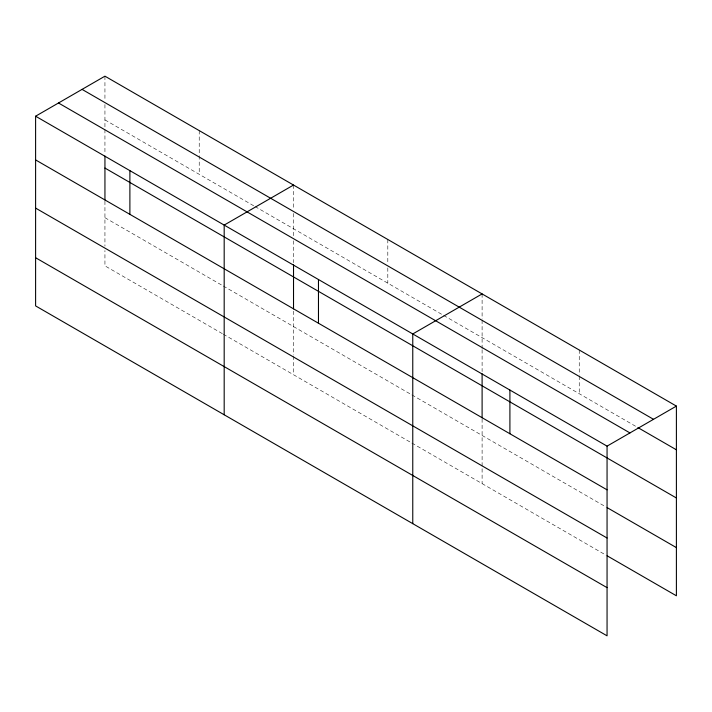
<?xml version="1.0" encoding="UTF-8"?>
<svg xmlns="http://www.w3.org/2000/svg" width="712" height="712" viewBox="0 0 712 712"><rect width="100%" height="100%" fill="white"/><g stroke="black" fill="none" stroke-linecap="round" stroke-linejoin="round"><path stroke-width="0.53" stroke-dasharray="3.56 2.67" d="M104.94 119.883L254.077 205.982M255.038 206.533L442.659 314.855M443.62 315.416L636.964 427.04M104.94 217.694L222.322 285.459M223.283 286.019L410.904 394.341M411.865 394.893L606.188 507.077M222.322 333.634L104.94 265.861L104.94 250.535M223.283 334.195L410.904 442.508M411.865 443.069L606.188 555.253M579.248 350.01L579.248 375.144M579.248 376.239L579.248 393.718M482.104 293.923L482.104 319.056M482.104 320.151L482.104 348.586M482.104 349.681L482.104 371.575M482.104 418.896L482.104 483.617M387.809 239.49L387.809 263.529M387.809 267.899L387.809 283.198M293.522 185.049L293.522 209.088M293.522 213.458L293.522 236.42M293.522 240.798L293.522 262.701M293.522 311.126L293.522 355.03M293.522 356.125L293.522 374.743M199.226 130.608L199.226 154.646M199.226 155.741L199.226 174.315M104.94 76.175L104.94 100.214M104.94 104.584L104.94 153.819M104.94 201.149L104.94 246.156"/><path stroke-width="1.07" d="M607.06 538.014L607.06 446.139L35.6 116.207L35.6 305.902L607.06 635.825L607.06 538.014L35.6 208.091M607.149 555.814L676.4 595.793L676.4 406.098L104.94 76.175L35.6 116.207M293.522 185.049L224.182 225.081L224.182 414.776M482.104 293.923L412.764 333.955L412.764 523.649M607.06 446.139L676.4 406.098M82.058 89.383L653.518 419.315M637.925 427.601L676.4 449.806M58.482 102.991L629.942 432.923M104.94 168.059L676.4 497.982M35.6 159.915L607.06 489.838M607.149 507.638L676.4 547.617M35.6 257.726L607.06 587.649M509.908 390.051L509.908 433.75M482.104 373.764L482.104 417.793M318.469 279.522L318.469 323.23M293.522 264.891L293.522 308.919M129.887 170.64L129.887 214.348M104.94 156.008L104.94 200.045"/></g></svg>
